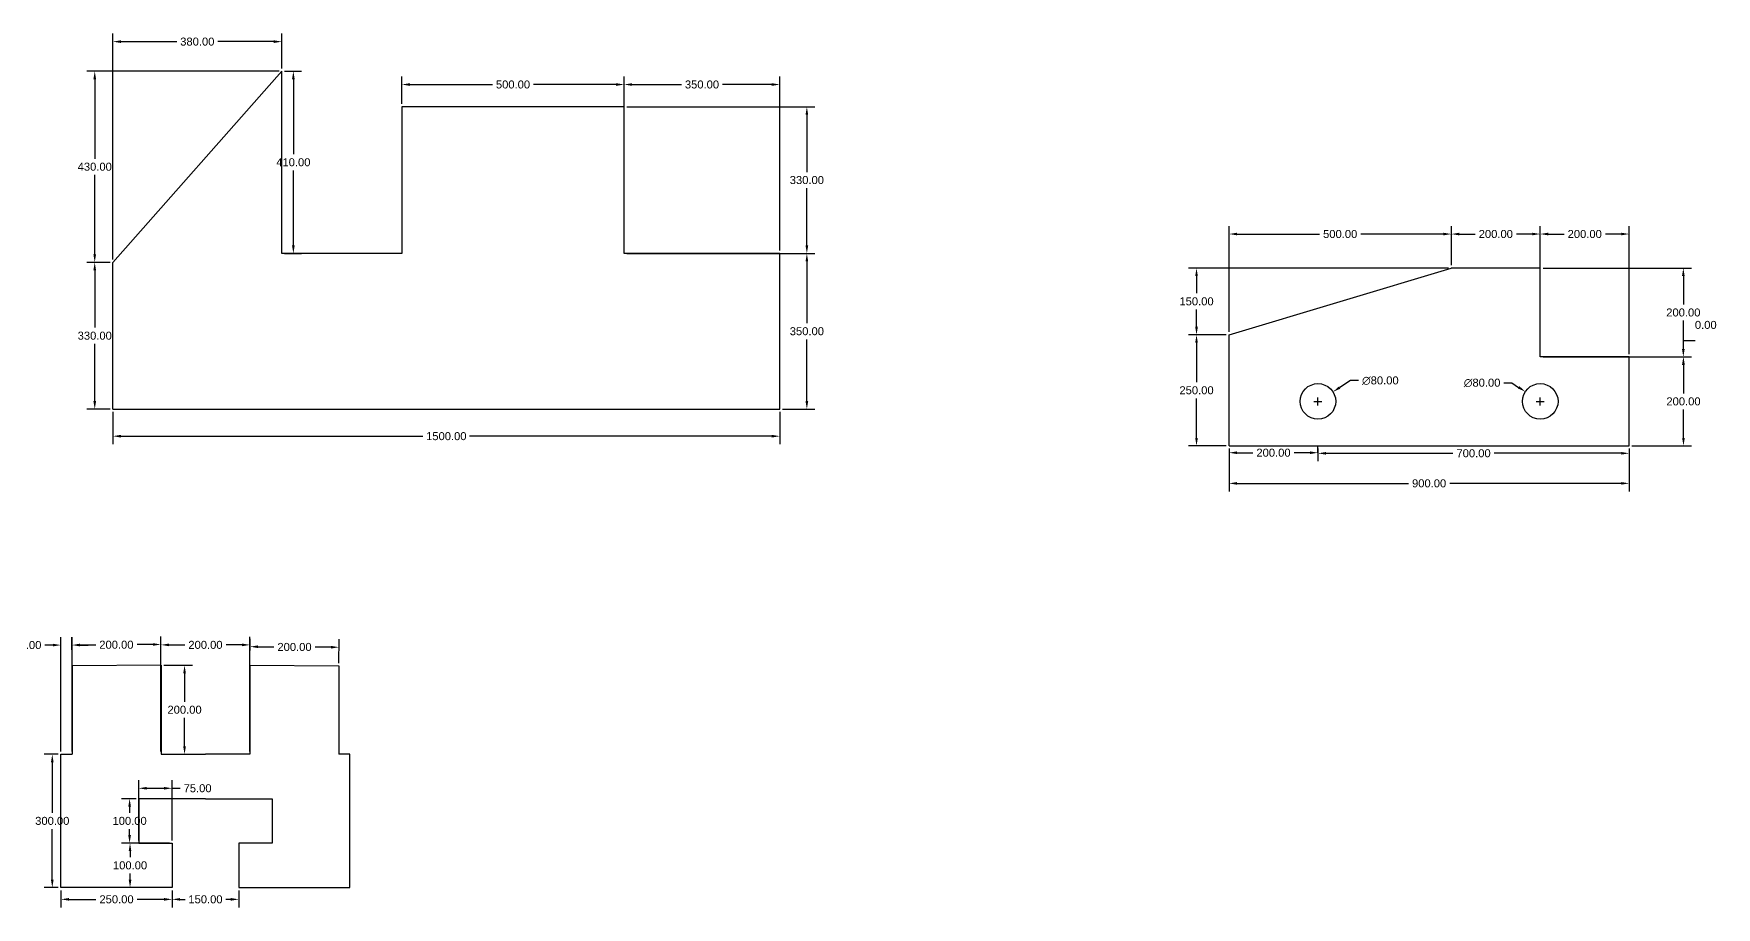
# Model space of a CAD drawing. Header units: millimetres. Extents: x -601 to 8793, y -3446 to 2415.
# Drawn here: x 4812 to 8596, y 450 to 2415 of the extents above; entities that cross this region are included whole.
import ezdxf

# ---------------------------------------------------------------- set-up
doc = ezdxf.new("R2010")
doc.units = ezdxf.units.MM
doc.styles.get("Standard").update_dxf_attribs({"font": 'arial.ttf'})
doc.dimstyles.get("Standard").update_dxf_attribs({"dimscale": 100, "dimtxt": 0.18, "dimasz": 0.18, "dimexe": 0.18, "dimexo": 0.0625, "dimgap": 0.09, "dimtad": 0, "dimtih": 1, "dimtoh": 1, "dimzin": 0, "dimdsep": 46, "dimtxsty": 'Standard', "dimcen": 0.09, "dimadec": 0, "dimazin": 0, "dimtfac": 1, "dimtofl": 0, "dimtmove": 0, "dimatfit": 3, "dimfxl": 1, "dimtolj": 1, "dimtzin": 0, "dimarcsym": 0})

# ---------------------------------------------------------------- blocks, each defined once
blk = doc.blocks.new('*D11')
at = {"color": 0, "lineweight": -2, "transparency": 16777216}
for p, q in [((7500.4, 1481.5), (7500.4, 1454.3)), ((7700.4, 1481.5), (7700.4, 1454.3)), ((7518.4, 1472.3), (7553.9, 1472.3)), ((7682.4, 1472.3), (7646.8, 1472.3))]:
    blk.add_line(p, q, dxfattribs=at)
at = {"color": 0, "transparency": 16777216}
for points in [[(7518.4, 1475.3), (7518.4, 1469.3), (7500.4, 1472.3)], [(7682.4, 1475.3), (7682.4, 1469.3), (7700.4, 1472.3)]]:
    blk.add_solid(points, dxfattribs=at)
at = {"layer": 'Defpoints', "color": 0, "transparency": 16777216}
for p in [(7500.4, 1487.7), (7700.4, 1487.7), (7700.4, 1472.3)]:
    blk.add_point(p, dxfattribs=at)
at = {"color": 0, "transparency": 16777216, "insert": (7600.4, 1472.3), "char_height": 18, "attachment_point": 5}
blk.add_mtext('\\A1;200.00', dxfattribs=at)
blk = doc.blocks.new('*D12')
at = {"color": 0, "lineweight": -2, "transparency": 16777216}
for p, q in [((7700.4, 1466.1), (7700.4, 1453)), ((7718.4, 1471), (8004.1, 1471)), ((8382.4, 1471), (8096.6, 1471)), ((8400.4, 1466.1), (8400.4, 1453))]:
    blk.add_line(p, q, dxfattribs=at)
at = {"color": 0, "transparency": 16777216}
for points in [[(7718.4, 1474), (7718.4, 1468), (7700.4, 1471)], [(8382.4, 1474), (8382.4, 1468), (8400.4, 1471)]]:
    blk.add_solid(points, dxfattribs=at)
at = {"layer": 'Defpoints', "color": 0, "transparency": 16777216}
for p in [(7700.4, 1472.3), (8400.4, 1472.3), (8400.4, 1471)]:
    blk.add_point(p, dxfattribs=at)
at = {"color": 0, "transparency": 16777216, "insert": (8050.4, 1471), "char_height": 18, "attachment_point": 5}
blk.add_mtext('\\A1;700.00', dxfattribs=at)
blk = doc.blocks.new('*D13')
at = {"color": 0, "lineweight": -2, "transparency": 16777216}
for p, q in [((8406.6, 1687.7), (8540.5, 1687.7)), ((8522.5, 1669.7), (8522.5, 1605.9)), ((8522.5, 1505.7), (8522.5, 1569.6)), ((8406.6, 1487.7), (8540.5, 1487.7))]:
    blk.add_line(p, q, dxfattribs=at)
at = {"color": 0, "transparency": 16777216}
for points in [[(8519.5, 1669.7), (8525.5, 1669.7), (8522.5, 1687.7)], [(8519.5, 1505.7), (8525.5, 1505.7), (8522.5, 1487.7)]]:
    blk.add_solid(points, dxfattribs=at)
at = {"layer": 'Defpoints', "color": 0, "transparency": 16777216}
for p in [(8400.4, 1687.7), (8400.4, 1487.7), (8522.5, 1487.7)]:
    blk.add_point(p, dxfattribs=at)
at = {"color": 0, "transparency": 16777216, "insert": (8522.5, 1587.7), "char_height": 18, "attachment_point": 5}
blk.add_mtext('\\A1;200.00', dxfattribs=at)
blk = doc.blocks.new('*D14')
at = {"color": 0, "lineweight": -2, "transparency": 16777216}
for p, q in [((8000.4, 1894), (8000.4, 1982.2)), ((8200.4, 1894), (8200.4, 1982.2)), ((8018.4, 1964.2), (8053.9, 1964.2)), ((8182.4, 1964.2), (8146.8, 1964.2))]:
    blk.add_line(p, q, dxfattribs=at)
at = {"color": 0, "transparency": 16777216}
for points in [[(8018.4, 1967.2), (8018.4, 1961.2), (8000.4, 1964.2)], [(8182.4, 1967.2), (8182.4, 1961.2), (8200.4, 1964.2)]]:
    blk.add_solid(points, dxfattribs=at)
at = {"layer": 'Defpoints', "color": 0, "transparency": 16777216}
for p in [(8000.4, 1964.2), (8000.4, 1887.7), (8200.4, 1887.7)]:
    blk.add_point(p, dxfattribs=at)
at = {"color": 0, "transparency": 16777216, "insert": (8100.4, 1964.2), "char_height": 18, "attachment_point": 5}
blk.add_mtext('\\A1;200.00', dxfattribs=at)
blk = doc.blocks.new('*D15')
at = {"color": 0, "lineweight": -2, "transparency": 16777216}
for p, q in [((7500.4, 1744), (7500.4, 1982.2)), ((8000.4, 1894), (8000.4, 1982.2)), ((7518.4, 1964.2), (7704, 1964.2)), ((7982.4, 1964.2), (7796.7, 1964.2))]:
    blk.add_line(p, q, dxfattribs=at)
at = {"color": 0, "transparency": 16777216}
for points in [[(7518.4, 1967.2), (7518.4, 1961.2), (7500.4, 1964.2)], [(7982.4, 1967.2), (7982.4, 1961.2), (8000.4, 1964.2)]]:
    blk.add_solid(points, dxfattribs=at)
at = {"layer": 'Defpoints', "color": 0, "transparency": 16777216}
for p in [(8000.4, 1964.2), (8000.4, 1887.7), (7500.4, 1737.7)]:
    blk.add_point(p, dxfattribs=at)
at = {"color": 0, "transparency": 16777216, "insert": (7750.4, 1964.2), "char_height": 18, "attachment_point": 5}
blk.add_mtext('\\A1;500.00', dxfattribs=at)
blk = doc.blocks.new('*D16')
at = {"color": 0, "lineweight": -2, "transparency": 16777216}
for p, q in [((7494.1, 1737.7), (7409.3, 1737.7)), ((7427.3, 1719.7), (7427.3, 1630.9)), ((7427.3, 1505.7), (7427.3, 1594.6)), ((7494.1, 1487.7), (7409.3, 1487.7))]:
    blk.add_line(p, q, dxfattribs=at)
at = {"color": 0, "transparency": 16777216}
for points in [[(7424.3, 1719.7), (7430.3, 1719.7), (7427.3, 1737.7)], [(7424.3, 1505.7), (7430.3, 1505.7), (7427.3, 1487.7)]]:
    blk.add_solid(points, dxfattribs=at)
at = {"layer": 'Defpoints', "color": 0, "transparency": 16777216}
for p in [(7427.3, 1737.7), (7500.4, 1737.7), (7500.4, 1487.7)]:
    blk.add_point(p, dxfattribs=at)
at = {"color": 0, "transparency": 16777216, "insert": (7427.3, 1612.7), "char_height": 18, "attachment_point": 5}
blk.add_mtext('\\A1;250.00', dxfattribs=at)
blk = doc.blocks.new('*D17')
at = {"color": 0, "lineweight": -2, "transparency": 16777216}
for p, q in [((7994.1, 1887.7), (7409.3, 1887.7)), ((7427.3, 1869.7), (7427.3, 1830.9)), ((7427.3, 1755.7), (7427.3, 1794.6)), ((7494.1, 1737.7), (7409.3, 1737.7))]:
    blk.add_line(p, q, dxfattribs=at)
at = {"color": 0, "transparency": 16777216}
for points in [[(7424.3, 1869.7), (7430.3, 1869.7), (7427.3, 1887.7)], [(7424.3, 1755.7), (7430.3, 1755.7), (7427.3, 1737.7)]]:
    blk.add_solid(points, dxfattribs=at)
at = {"layer": 'Defpoints', "color": 0, "transparency": 16777216}
for p in [(7427.3, 1887.7), (8000.4, 1887.7), (7500.4, 1737.7)]:
    blk.add_point(p, dxfattribs=at)
at = {"color": 0, "transparency": 16777216, "insert": (7427.3, 1812.7), "char_height": 18, "attachment_point": 5}
blk.add_mtext('\\A1;150.00', dxfattribs=at)
blk = doc.blocks.new('*D18')
at = {"color": 0, "lineweight": -2, "transparency": 16777216}
for p, q in [((8206.6, 1887.7), (8540.2, 1887.7)), ((8522.2, 1869.7), (8522.2, 1805.9)), ((8522.2, 1705.7), (8522.2, 1769.6)), ((8206.6, 1687.7), (8540.2, 1687.7))]:
    blk.add_line(p, q, dxfattribs=at)
at = {"color": 0, "transparency": 16777216}
for points in [[(8519.2, 1869.7), (8525.2, 1869.7), (8522.2, 1887.7)], [(8519.2, 1705.7), (8525.2, 1705.7), (8522.2, 1687.7)]]:
    blk.add_solid(points, dxfattribs=at)
at = {"layer": 'Defpoints', "color": 0, "transparency": 16777216}
for p in [(8200.4, 1887.7), (8522.2, 1887.7), (8200.4, 1687.7)]:
    blk.add_point(p, dxfattribs=at)
at = {"color": 0, "transparency": 16777216, "insert": (8522.2, 1787.7), "char_height": 18, "attachment_point": 5}
blk.add_mtext('\\A1;200.00', dxfattribs=at)
blk = doc.blocks.new('*D19')
at = {"color": 0, "lineweight": -2, "transparency": 16777216}
for p, q in [((8522.2, 1705.7), (8522.2, 1723.7)), ((8549.1, 1723.7), (8522.2, 1723.7)), ((8206.6, 1687.7), (8540.2, 1687.7)), ((8406.6, 1687.7), (8540.2, 1687.7)), ((8522.2, 1669.7), (8522.2, 1651.7))]:
    blk.add_line(p, q, dxfattribs=at)
at = {"color": 0, "transparency": 16777216}
for points in [[(8519.2, 1705.7), (8525.2, 1705.7), (8522.2, 1687.7)], [(8519.2, 1669.7), (8525.2, 1669.7), (8522.2, 1687.7)]]:
    blk.add_solid(points, dxfattribs=at)
at = {"layer": 'Defpoints', "color": 0, "transparency": 16777216}
for p in [(8200.4, 1687.7), (8400.4, 1687.7), (8522.2, 1687.7)]:
    blk.add_point(p, dxfattribs=at)
at = {"color": 0, "transparency": 16777216, "insert": (8572.6, 1759.7), "char_height": 18, "attachment_point": 5}
blk.add_mtext('\\A1;0.00', dxfattribs=at)
blk = doc.blocks.new('*D20')
at = {"color": 0, "lineweight": -2, "transparency": 16777216}
for p, q in [((8200.4, 1694), (8200.4, 1982.2)), ((8400.4, 1694), (8400.4, 1982.2)), ((8218.4, 1964.2), (8253.9, 1964.2)), ((8382.4, 1964.2), (8346.8, 1964.2))]:
    blk.add_line(p, q, dxfattribs=at)
at = {"color": 0, "transparency": 16777216}
for points in [[(8218.4, 1967.2), (8218.4, 1961.2), (8200.4, 1964.2)], [(8382.4, 1967.2), (8382.4, 1961.2), (8400.4, 1964.2)]]:
    blk.add_solid(points, dxfattribs=at)
at = {"layer": 'Defpoints', "color": 0, "transparency": 16777216}
for p in [(8200.4, 1964.2), (8200.4, 1687.7), (8400.4, 1687.7)]:
    blk.add_point(p, dxfattribs=at)
at = {"color": 0, "transparency": 16777216, "insert": (8300.4, 1964.2), "char_height": 18, "attachment_point": 5}
blk.add_mtext('\\A1;200.00', dxfattribs=at)
blk = doc.blocks.new('*D21')
at = {"color": 0, "lineweight": -2, "transparency": 16777216}
for p, q in [((7500.4, 1481.5), (7500.4, 1385.4)), ((8400.4, 1481.5), (8400.4, 1385.4)), ((7518.4, 1403.4), (7904, 1403.4)), ((8382.4, 1403.4), (7996.7, 1403.4))]:
    blk.add_line(p, q, dxfattribs=at)
at = {"color": 0, "transparency": 16777216}
for points in [[(7518.4, 1406.4), (7518.4, 1400.4), (7500.4, 1403.4)], [(8382.4, 1406.4), (8382.4, 1400.4), (8400.4, 1403.4)]]:
    blk.add_solid(points, dxfattribs=at)
at = {"layer": 'Defpoints', "color": 0, "transparency": 16777216}
for p in [(7500.4, 1487.7), (8400.4, 1487.7), (8400.4, 1403.4)]:
    blk.add_point(p, dxfattribs=at)
at = {"color": 0, "transparency": 16777216, "insert": (7950.4, 1403.4), "char_height": 18, "attachment_point": 5}
blk.add_mtext('\\A1;900.00', dxfattribs=at)
blk = doc.blocks.new('*D22')
at = {"color": 0, "lineweight": -2, "transparency": 16777216}
for p, q in [((7773.6, 1634.4), (7749.3, 1618.9)), ((7791.6, 1634.4), (7773.6, 1634.4)), ((7700.4, 1578.7), (7700.4, 1596.7)), ((7691.4, 1587.7), (7709.4, 1587.7))]:
    blk.add_line(p, q, dxfattribs=at)
at = {"color": 0, "transparency": 16777216}
blk.add_solid([(7747.7, 1621.5), (7750.9, 1616.4), (7734.1, 1609.2)], dxfattribs=at)
at = {"layer": 'Defpoints', "color": 0, "transparency": 16777216}
for p in [(7734.1, 1609.2), (7666.6, 1566.2)]:
    blk.add_point(p, dxfattribs=at)
at = {"color": 0, "transparency": 16777216, "insert": (7840.7, 1634.4), "char_height": 18, "attachment_point": 5}
blk.add_mtext('\\A1;∅80.00', dxfattribs=at)
blk = doc.blocks.new('*D23')
at = {"color": 0, "lineweight": -2, "transparency": 16777216}
for p, q in [((8118.7, 1629.3), (8136.7, 1629.3)), ((8136.7, 1629.3), (8151.8, 1619.4)), ((8200.4, 1578.7), (8200.4, 1596.7)), ((8191.4, 1587.7), (8209.4, 1587.7))]:
    blk.add_line(p, q, dxfattribs=at)
at = {"color": 0, "transparency": 16777216}
blk.add_solid([(8153.4, 1622), (8150.1, 1616.9), (8166.9, 1609.6)], dxfattribs=at)
at = {"layer": 'Defpoints', "color": 0, "transparency": 16777216}
for p in [(8166.9, 1609.6), (8233.9, 1565.9)]:
    blk.add_point(p, dxfattribs=at)
at = {"color": 0, "transparency": 16777216, "insert": (8069.6, 1629.3), "char_height": 18, "attachment_point": 5}
blk.add_mtext('\\A1;∅80.00', dxfattribs=at)
blk = doc.blocks.new('*D34')
at = {"color": 0, "lineweight": -2, "transparency": 16777216}
for p, q in [((4983.8, 1900.5), (4931.3, 1900.5)), ((4949.3, 1882.5), (4949.3, 1753.7)), ((4949.3, 1588.5), (4949.3, 1717.3)), ((4983.8, 1570.5), (4931.3, 1570.5))]:
    blk.add_line(p, q, dxfattribs=at)
at = {"color": 0, "transparency": 16777216}
for points in [[(4946.3, 1882.5), (4952.3, 1882.5), (4949.3, 1900.5)], [(4946.3, 1588.5), (4952.3, 1588.5), (4949.3, 1570.5)]]:
    blk.add_solid(points, dxfattribs=at)
at = {"layer": 'Defpoints', "color": 0, "transparency": 16777216}
for p in [(4949.3, 1900.5), (4990, 1900.5), (4990, 1570.5)]:
    blk.add_point(p, dxfattribs=at)
at = {"color": 0, "transparency": 16777216, "insert": (4949.3, 1735.5), "char_height": 18, "attachment_point": 5}
blk.add_mtext('\\A1;330.00', dxfattribs=at)
blk = doc.blocks.new('*D35')
at = {"color": 0, "lineweight": -2, "transparency": 16777216}
for p, q in [((5363.8, 2330.5), (4931.3, 2330.5)), ((4949.3, 2312.5), (4949.3, 2133.7)), ((4949.3, 1918.5), (4949.3, 2097.3)), ((4983.8, 1900.5), (4931.3, 1900.5))]:
    blk.add_line(p, q, dxfattribs=at)
at = {"color": 0, "transparency": 16777216}
for points in [[(4946.3, 2312.5), (4952.3, 2312.5), (4949.3, 2330.5)], [(4946.3, 1918.5), (4952.3, 1918.5), (4949.3, 1900.5)]]:
    blk.add_solid(points, dxfattribs=at)
at = {"layer": 'Defpoints', "color": 0, "transparency": 16777216}
for p in [(4949.3, 2330.5), (5370, 2330.5), (4990, 1900.5)]:
    blk.add_point(p, dxfattribs=at)
at = {"color": 0, "transparency": 16777216, "insert": (4949.3, 2115.5), "char_height": 18, "attachment_point": 5}
blk.add_mtext('\\A1;430.00', dxfattribs=at)
blk = doc.blocks.new('*D36')
at = {"color": 0, "lineweight": -2, "transparency": 16777216}
for p, q in [((5376.3, 2330.5), (5414, 2330.5)), ((5396, 2312.5), (5396, 2143.7)), ((5396, 1938.5), (5396, 2107.3)), ((5376.3, 1920.5), (5414, 1920.5))]:
    blk.add_line(p, q, dxfattribs=at)
at = {"color": 0, "transparency": 16777216}
for points in [[(5393, 2312.5), (5399, 2312.5), (5396, 2330.5)], [(5393, 1938.5), (5399, 1938.5), (5396, 1920.5)]]:
    blk.add_solid(points, dxfattribs=at)
at = {"layer": 'Defpoints', "color": 0, "transparency": 16777216}
for p in [(5370, 2330.5), (5396, 2330.5), (5370, 1920.5)]:
    blk.add_point(p, dxfattribs=at)
at = {"color": 0, "transparency": 16777216, "insert": (5396, 2125.5), "char_height": 18, "attachment_point": 5}
blk.add_mtext('\\A1;410.00', dxfattribs=at)
blk = doc.blocks.new('*D37')
at = {"color": 0, "lineweight": -2, "transparency": 16777216}
for p, q in [((5640, 2256.8), (5640, 2318.5)), ((6140, 2256.8), (6140, 2318.5)), ((5658, 2300.5), (5843.7, 2300.5)), ((6122, 2300.5), (5936.3, 2300.5))]:
    blk.add_line(p, q, dxfattribs=at)
at = {"color": 0, "transparency": 16777216}
for points in [[(5658, 2303.5), (5658, 2297.5), (5640, 2300.5)], [(6122, 2303.5), (6122, 2297.5), (6140, 2300.5)]]:
    blk.add_solid(points, dxfattribs=at)
at = {"layer": 'Defpoints', "color": 0, "transparency": 16777216}
for p in [(5640, 2300.5), (5640, 2250.5), (6140, 2250.5)]:
    blk.add_point(p, dxfattribs=at)
at = {"color": 0, "transparency": 16777216, "insert": (5890, 2300.5), "char_height": 18, "attachment_point": 5}
blk.add_mtext('\\A1;500.00', dxfattribs=at)
blk = doc.blocks.new('*D38')
at = {"color": 0, "lineweight": -2, "transparency": 16777216}
for p, q in [((6140, 1926.8), (6140, 2318.5)), ((6490, 1926.8), (6490, 2318.5)), ((6158, 2300.5), (6268.7, 2300.5)), ((6472, 2300.5), (6361.3, 2300.5))]:
    blk.add_line(p, q, dxfattribs=at)
at = {"color": 0, "transparency": 16777216}
for points in [[(6158, 2303.5), (6158, 2297.5), (6140, 2300.5)], [(6472, 2303.5), (6472, 2297.5), (6490, 2300.5)]]:
    blk.add_solid(points, dxfattribs=at)
at = {"layer": 'Defpoints', "color": 0, "transparency": 16777216}
for p in [(6140, 2300.5), (6140, 1920.5), (6490, 1920.5)]:
    blk.add_point(p, dxfattribs=at)
at = {"color": 0, "transparency": 16777216, "insert": (6315, 2300.5), "char_height": 18, "attachment_point": 5}
blk.add_mtext('\\A1;350.00', dxfattribs=at)
blk = doc.blocks.new('*D39')
at = {"color": 0, "lineweight": -2, "transparency": 16777216}
for p, q in [((4990, 1906.8), (4990, 2414.9)), ((5008, 2396.9), (5133.7, 2396.9)), ((5352, 2396.9), (5226.3, 2396.9)), ((5370, 2336.8), (5370, 2414.9))]:
    blk.add_line(p, q, dxfattribs=at)
at = {"color": 0, "transparency": 16777216}
for points in [[(5008, 2399.9), (5008, 2393.9), (4990, 2396.9)], [(5352, 2399.9), (5352, 2393.9), (5370, 2396.9)]]:
    blk.add_solid(points, dxfattribs=at)
at = {"layer": 'Defpoints', "color": 0, "transparency": 16777216}
for p in [(5370, 2396.9), (5370, 2330.5), (4990, 1900.5)]:
    blk.add_point(p, dxfattribs=at)
at = {"color": 0, "transparency": 16777216, "insert": (5180, 2396.9), "char_height": 18, "attachment_point": 5}
blk.add_mtext('\\A1;380.00', dxfattribs=at)
blk = doc.blocks.new('*D40')
at = {"color": 0, "lineweight": -2, "transparency": 16777216}
for p, q in [((4990, 1564.3), (4990, 1491.5)), ((6490, 1564.3), (6490, 1491.5)), ((5008, 1509.5), (5687.5, 1509.5)), ((6472, 1509.5), (5792.5, 1509.5))]:
    blk.add_line(p, q, dxfattribs=at)
at = {"color": 0, "transparency": 16777216}
for points in [[(5008, 1512.5), (5008, 1506.5), (4990, 1509.5)], [(6472, 1512.5), (6472, 1506.5), (6490, 1509.5)]]:
    blk.add_solid(points, dxfattribs=at)
at = {"layer": 'Defpoints', "color": 0, "transparency": 16777216}
for p in [(4990, 1570.5), (6490, 1570.5), (6490, 1509.5)]:
    blk.add_point(p, dxfattribs=at)
at = {"color": 0, "transparency": 16777216, "insert": (5740, 1509.5), "char_height": 18, "attachment_point": 5}
blk.add_mtext('\\A1;1500.00', dxfattribs=at)
blk = doc.blocks.new('*D41')
at = {"color": 0, "lineweight": -2, "transparency": 16777216}
for p, q in [((6496.3, 1920.5), (6568.9, 1920.5)), ((6550.9, 1902.5), (6550.9, 1763.7)), ((6550.9, 1588.5), (6550.9, 1727.3)), ((6496.3, 1570.5), (6568.9, 1570.5))]:
    blk.add_line(p, q, dxfattribs=at)
at = {"color": 0, "transparency": 16777216}
for points in [[(6547.9, 1902.5), (6553.9, 1902.5), (6550.9, 1920.5)], [(6547.9, 1588.5), (6553.9, 1588.5), (6550.9, 1570.5)]]:
    blk.add_solid(points, dxfattribs=at)
at = {"layer": 'Defpoints', "color": 0, "transparency": 16777216}
for p in [(6490, 1920.5), (6550.9, 1920.5), (6490, 1570.5)]:
    blk.add_point(p, dxfattribs=at)
at = {"color": 0, "transparency": 16777216, "insert": (6550.9, 1745.5), "char_height": 18, "attachment_point": 5}
blk.add_mtext('\\A1;350.00', dxfattribs=at)
blk = doc.blocks.new('*D42')
at = {"color": 0, "lineweight": -2, "transparency": 16777216}
for p, q in [((6146.3, 2250.5), (6568.9, 2250.5)), ((6550.9, 2232.5), (6550.9, 2103.7)), ((6550.9, 1938.5), (6550.9, 2067.3)), ((6146.3, 1920.5), (6568.9, 1920.5))]:
    blk.add_line(p, q, dxfattribs=at)
at = {"color": 0, "transparency": 16777216}
for points in [[(6547.9, 2232.5), (6553.9, 2232.5), (6550.9, 2250.5)], [(6547.9, 1938.5), (6553.9, 1938.5), (6550.9, 1920.5)]]:
    blk.add_solid(points, dxfattribs=at)
at = {"layer": 'Defpoints', "color": 0, "transparency": 16777216}
for p in [(6140, 2250.5), (6140, 1920.5), (6550.9, 1920.5)]:
    blk.add_point(p, dxfattribs=at)
at = {"color": 0, "transparency": 16777216, "insert": (6550.9, 2085.5), "char_height": 18, "attachment_point": 5}
blk.add_mtext('\\A1;330.00', dxfattribs=at)
blk = doc.blocks.new('*D64')
at = {"color": 0, "lineweight": -2, "transparency": 16777216}
for p, q in [((4898.3, 999.1), (4897.9, 1057.7)), ((4916, 1039.9), (4951.5, 1040.1)), ((5080, 1041), (5044.5, 1040.7)), ((5098.3, 1000.5), (5097.9, 1059.1))]:
    blk.add_line(p, q, dxfattribs=at)
at = {"color": 0, "transparency": 16777216}
for points in [[(4916, 1042.9), (4916, 1036.9), (4898, 1039.7)], [(5080, 1044), (5080, 1038), (5098, 1041.1)]]:
    blk.add_solid(points, dxfattribs=at)
at = {"layer": 'Defpoints', "color": 0, "transparency": 16777216}
for p in [(4898, 1039.7), (4898.3, 992.9), (5098.3, 994.2)]:
    blk.add_point(p, dxfattribs=at)
at = {"color": 0, "transparency": 16777216, "insert": (4998, 1040.4), "char_height": 18, "attachment_point": 5}
blk.add_mtext('\\A1;200.00', dxfattribs=at)
blk = doc.blocks.new('*D65')
at = {"color": 0, "lineweight": -2, "transparency": 16777216}
for p, q in [((4855.3, 1039.7), (4837.3, 1039.7)), ((4873.3, 800.5), (4873.3, 1057.7)), ((4898.3, 800.5), (4898.3, 1057.7)), ((4916.3, 1039.7), (4934.3, 1039.7))]:
    blk.add_line(p, q, dxfattribs=at)
at = {"color": 0, "transparency": 16777216}
for points in [[(4855.3, 1042.7), (4855.3, 1036.7), (4873.3, 1039.7)], [(4916.3, 1042.7), (4916.3, 1036.7), (4898.3, 1039.7)]]:
    blk.add_solid(points, dxfattribs=at)
at = {"layer": 'Defpoints', "color": 0, "transparency": 16777216}
for p in [(4873.3, 1039.7), (4873.3, 794.2), (4898.3, 794.2)]:
    blk.add_point(p, dxfattribs=at)
at = {"color": 0, "transparency": 16777216, "insert": (4797.8, 1039.7), "char_height": 18, "attachment_point": 5}
blk.add_mtext('\\A1;25.00', dxfattribs=at)
blk = doc.blocks.new('*D66')
at = {"color": 0, "lineweight": -2, "transparency": 16777216}
for p, q in [((4867.1, 794.2), (4835.8, 794.2)), ((4853.8, 776.2), (4853.8, 662.4)), ((4853.8, 512.2), (4853.8, 626)), ((4867.1, 494.2), (4835.8, 494.2))]:
    blk.add_line(p, q, dxfattribs=at)
at = {"color": 0, "transparency": 16777216}
for points in [[(4850.8, 776.2), (4856.8, 776.2), (4853.8, 794.2)], [(4850.8, 512.2), (4856.8, 512.2), (4853.8, 494.2)]]:
    blk.add_solid(points, dxfattribs=at)
at = {"layer": 'Defpoints', "color": 0, "transparency": 16777216}
for p in [(4853.8, 794.2), (4873.3, 794.2), (4873.3, 494.2)]:
    blk.add_point(p, dxfattribs=at)
at = {"color": 0, "transparency": 16777216, "insert": (4853.8, 644.2), "char_height": 18, "attachment_point": 5}
blk.add_mtext('\\A1;300.00', dxfattribs=at)
blk = doc.blocks.new('*D67')
at = {"color": 0, "lineweight": -2, "transparency": 16777216}
for p, q in [((4873.3, 488), (4873.3, 449.8)), ((4891.3, 467.8), (4951.8, 467.8)), ((5105.3, 467.8), (5044.8, 467.8)), ((5123.3, 488), (5123.3, 449.8))]:
    blk.add_line(p, q, dxfattribs=at)
at = {"color": 0, "transparency": 16777216}
for points in [[(4891.3, 470.8), (4891.3, 464.8), (4873.3, 467.8)], [(5105.3, 470.8), (5105.3, 464.8), (5123.3, 467.8)]]:
    blk.add_solid(points, dxfattribs=at)
at = {"layer": 'Defpoints', "color": 0, "transparency": 16777216}
for p in [(4873.3, 494.2), (5123.3, 494.2), (4873.3, 467.8)]:
    blk.add_point(p, dxfattribs=at)
at = {"color": 0, "transparency": 16777216, "insert": (4998.3, 467.8), "char_height": 18, "attachment_point": 5}
blk.add_mtext('\\A1;250.00', dxfattribs=at)
blk = doc.blocks.new('*D68')
at = {"color": 0, "lineweight": -2, "transparency": 16777216}
for p, q in [((5117.1, 594.2), (5010.7, 594.2)), ((5028.7, 576.2), (5028.7, 562.4)), ((5117.1, 494.2), (5010.7, 494.2)), ((5028.7, 512.2), (5028.7, 526))]:
    blk.add_line(p, q, dxfattribs=at)
at = {"color": 0, "transparency": 16777216}
for points in [[(5025.7, 576.2), (5031.7, 576.2), (5028.7, 594.2)], [(5025.7, 512.2), (5031.7, 512.2), (5028.7, 494.2)]]:
    blk.add_solid(points, dxfattribs=at)
at = {"layer": 'Defpoints', "color": 0, "transparency": 16777216}
for p in [(5123.3, 594.2), (5028.7, 494.2), (5123.3, 494.2)]:
    blk.add_point(p, dxfattribs=at)
at = {"color": 0, "transparency": 16777216, "insert": (5028.7, 544.2), "char_height": 18, "attachment_point": 5}
blk.add_mtext('\\A1;100.00', dxfattribs=at)
blk = doc.blocks.new('*D69')
at = {"color": 0, "lineweight": -2, "transparency": 16777216}
for p, q in [((5042.1, 694.2), (5009.7, 694.2)), ((5027.7, 676.2), (5027.7, 662.4)), ((5027.7, 612.2), (5027.7, 626)), ((5042.1, 594.2), (5009.7, 594.2))]:
    blk.add_line(p, q, dxfattribs=at)
at = {"color": 0, "transparency": 16777216}
for points in [[(5024.7, 676.2), (5030.7, 676.2), (5027.7, 694.2)], [(5024.7, 612.2), (5030.7, 612.2), (5027.7, 594.2)]]:
    blk.add_solid(points, dxfattribs=at)
at = {"layer": 'Defpoints', "color": 0, "transparency": 16777216}
for p in [(5048.3, 694.2), (5027.7, 594.2), (5048.3, 594.2)]:
    blk.add_point(p, dxfattribs=at)
at = {"color": 0, "transparency": 16777216, "insert": (5027.7, 644.2), "char_height": 18, "attachment_point": 5}
blk.add_mtext('\\A1;100.00', dxfattribs=at)
blk = doc.blocks.new('*D70')
at = {"color": 0, "lineweight": -2, "transparency": 16777216}
for p, q in [((5048.3, 600.5), (5048.3, 735.6)), ((5123.3, 600.5), (5123.3, 735.6)), ((5066.3, 717.6), (5105.3, 717.6)), ((5123.3, 717.6), (5141.3, 717.6))]:
    blk.add_line(p, q, dxfattribs=at)
at = {"color": 0, "transparency": 16777216}
for points in [[(5066.3, 720.6), (5066.3, 714.6), (5048.3, 717.6)], [(5105.3, 720.6), (5105.3, 714.6), (5123.3, 717.6)]]:
    blk.add_solid(points, dxfattribs=at)
at = {"layer": 'Defpoints', "color": 0, "transparency": 16777216}
for p in [(5123.3, 717.6), (5048.3, 594.2), (5123.3, 594.2)]:
    blk.add_point(p, dxfattribs=at)
at = {"color": 0, "transparency": 16777216, "insert": (5180.6, 717.6), "char_height": 18, "attachment_point": 5}
blk.add_mtext('\\A1;75.00', dxfattribs=at)
blk = doc.blocks.new('*D71')
at = {"color": 0, "lineweight": -2, "transparency": 16777216}
for p, q in [((5123.3, 488), (5123.3, 449.8)), ((5141.3, 467.8), (5152.8, 467.8)), ((5255.3, 467.8), (5243.8, 467.8)), ((5273.3, 488), (5273.3, 449.8))]:
    blk.add_line(p, q, dxfattribs=at)
at = {"color": 0, "transparency": 16777216}
for points in [[(5141.3, 470.8), (5141.3, 464.8), (5123.3, 467.8)], [(5255.3, 470.8), (5255.3, 464.8), (5273.3, 467.8)]]:
    blk.add_solid(points, dxfattribs=at)
at = {"layer": 'Defpoints', "color": 0, "transparency": 16777216}
for p in [(5123.3, 494.2), (5273.3, 494.2), (5273.3, 467.8)]:
    blk.add_point(p, dxfattribs=at)
at = {"color": 0, "transparency": 16777216, "insert": (5198.3, 467.8), "char_height": 18, "attachment_point": 5}
blk.add_mtext('\\A1;150.00', dxfattribs=at)
blk = doc.blocks.new('*D72')
at = {"color": 0, "lineweight": -2, "transparency": 16777216}
for p, q in [((5098.3, 800.5), (5098.3, 1058.1)), ((5116.3, 1040.1), (5151.8, 1040.1)), ((5280.3, 1040.1), (5244.8, 1040.1)), ((5298.3, 800.5), (5298.3, 1058.1))]:
    blk.add_line(p, q, dxfattribs=at)
at = {"color": 0, "transparency": 16777216}
for points in [[(5116.3, 1043.1), (5116.3, 1037.1), (5098.3, 1040.1)], [(5280.3, 1043.1), (5280.3, 1037.1), (5298.3, 1040.1)]]:
    blk.add_solid(points, dxfattribs=at)
at = {"layer": 'Defpoints', "color": 0, "transparency": 16777216}
for p in [(5298.3, 1040.1), (5098.3, 794.2), (5298.3, 794.2)]:
    blk.add_point(p, dxfattribs=at)
at = {"color": 0, "transparency": 16777216, "insert": (5198.3, 1040.1), "char_height": 18, "attachment_point": 5}
blk.add_mtext('\\A1;200.00', dxfattribs=at)
blk = doc.blocks.new('*D73')
at = {"color": 0, "lineweight": -2, "transparency": 16777216}
for p, q in [((5298.4, 1000.5), (5298.7, 1054.1)), ((5316.6, 1036), (5352.1, 1035.7)), ((5480.6, 1034.9), (5445.1, 1035.1)), ((5498.4, 999.1), (5498.7, 1052.8))]:
    blk.add_line(p, q, dxfattribs=at)
at = {"color": 0, "transparency": 16777216}
for points in [[(5316.6, 1039), (5316.6, 1033), (5298.6, 1036.1)], [(5480.6, 1037.9), (5480.6, 1031.9), (5498.6, 1034.8)]]:
    blk.add_solid(points, dxfattribs=at)
at = {"layer": 'Defpoints', "color": 0, "transparency": 16777216}
for p in [(5498.6, 1034.8), (5298.3, 994.2), (5498.3, 992.9)]:
    blk.add_point(p, dxfattribs=at)
at = {"color": 0, "transparency": 16777216, "insert": (5398.6, 1035.4), "char_height": 18, "attachment_point": 5}
blk.add_mtext('\\A1;200.00', dxfattribs=at)
blk = doc.blocks.new('*D74')
at = {"color": 0, "lineweight": -2, "transparency": 16777216}
for p, q in [((5104.6, 994.2), (5169.3, 994.2)), ((5151.3, 976.2), (5151.3, 912.4)), ((5151.3, 812.2), (5151.3, 876)), ((5104.6, 794.2), (5169.3, 794.2))]:
    blk.add_line(p, q, dxfattribs=at)
at = {"color": 0, "transparency": 16777216}
for points in [[(5148.3, 976.2), (5154.3, 976.2), (5151.3, 994.2)], [(5148.3, 812.2), (5154.3, 812.2), (5151.3, 794.2)]]:
    blk.add_solid(points, dxfattribs=at)
at = {"layer": 'Defpoints', "color": 0, "transparency": 16777216}
for p in [(5098.3, 994.2), (5098.3, 794.2), (5151.3, 794.2)]:
    blk.add_point(p, dxfattribs=at)
at = {"color": 0, "transparency": 16777216, "insert": (5151.3, 894.2), "char_height": 18, "attachment_point": 5}
blk.add_mtext('\\A1;200.00', dxfattribs=at)

msp = doc.modelspace()

# ---------------------------------------------------------------- linework, layer by layer
for p, q in [((4990.005, 1900.503), (5370.005, 2330.503)), ((5370.005, 1920.503), (5370.005, 2330.503)), ((6140.005, 2250.503), (5640.005, 2250.503)), ((5640.005, 2250.503), (5640.005, 1920.503)), ((6140.005, 1920.503), (6140.005, 2250.503)), ((4990.005, 1570.503), (4990.005, 1900.503)), ((5640.005, 1920.503), (5370.005, 1920.503)), ((6490.005, 1920.503), (6140.005, 1920.503)), ((6490.005, 1570.503), (6490.005, 1920.503)), ((7500.357, 1737.742), (8000.357, 1887.742)), ((8200.357, 1887.742), (8000.357, 1887.742)), ((8200.357, 1687.742), (8200.357, 1887.742)), ((7500.357, 1487.742), (7500.357, 1737.742)), ((8400.357, 1687.742), (8200.357, 1687.742)), ((8400.357, 1487.742), (8400.357, 1687.742)), ((4990.005, 1570.503), (6490.005, 1570.503)), ((7500.357, 1487.742), (8400.357, 1487.742)), ((7700.357, 1472.307), (7700.357, 1487.742)), ((5098.324, 994.226), (4898.328, 992.895)), ((4898.328, 992.895), (4898.328, 794.226)), ((5098.324, 994.226), (5098.324, 794.226)), ((5298.324, 994.226), (5298.324, 794.226)), ((5298.324, 994.226), (5498.319, 992.895)), ((5498.319, 992.895), (5498.319, 794.226)), ((4873.324, 494.226), (4873.324, 794.226)), ((4873.324, 794.226), (4898.328, 794.226)), ((5098.324, 794.226), (5198.324, 794.226)), ((5298.324, 794.226), (5198.324, 794.226)), ((5523.324, 794.226), (5498.319, 794.226)), ((5523.324, 494.226), (5523.324, 794.226)), ((5198.324, 694.226), (5048.324, 694.226)), ((5048.324, 694.226), (5048.324, 594.226)), ((5198.324, 694.226), (5348.324, 694.226)), ((5348.324, 694.226), (5348.324, 594.226)), ((5048.324, 594.226), (5123.324, 594.226)), ((5123.324, 594.226), (5123.324, 494.226)), ((5348.324, 594.226), (5273.324, 594.226)), ((5273.324, 594.226), (5273.324, 494.226)), ((5123.324, 494.226), (4873.324, 494.226)), ((5273.324, 494.226), (5523.324, 494.226))]:
    msp.add_line(p, q)
for centre in [(7700.357, 1587.742), (8200.357, 1587.742)]:
    msp.add_circle(centre, 40)

# ---------------------------------------------------------------- dimensions: what is measured, and where the dimension line sits
for base, p1, p2, picture, middle in [((5370.005, 2396.883), (4990.005, 1900.503), (5370.005, 2330.503), '*D39', (5180.005, 2396.883)), ((5640.005, 2300.495), (6140.005, 2250.503), (5640.005, 2250.503), '*D37', (5890.005, 2300.495)), ((6140.005, 2300.495), (6490.005, 1920.503), (6140.005, 1920.503), '*D38', (6315.005, 2300.495)), ((8000.357, 1964.181), (7500.357, 1737.742), (8000.357, 1887.742), '*D15', (7750.357, 1964.181)), ((8000.357, 1964.181), (8200.357, 1887.742), (8000.357, 1887.742), '*D14', (8100.357, 1964.181)), ((8200.357, 1964.181), (8400.357, 1687.742), (8200.357, 1687.742), '*D20', (8300.357, 1964.181)), ((6490.005, 1509.469), (4990.005, 1570.503), (6490.005, 1570.503), '*D40', (5740.005, 1509.469)), ((7700.357, 1472.307), (7500.357, 1487.742), (7700.357, 1487.742), '*D11', (7600.357, 1472.307)), ((8400.357, 1403.404), (7500.357, 1487.742), (8400.357, 1487.742), '*D21', (7950.357, 1403.404)), ((8400.357, 1470.996), (7700.357, 1472.307), (8400.357, 1472.307), '*D12', (8050.357, 1470.996)), ((4873.324, 1039.749), (4898.328, 794.226), (4873.324, 794.226), '*D65', (4797.83, 1039.749)), ((5298.324, 1040.136), (5098.324, 794.226), (5298.324, 794.226), '*D72', (5198.324, 1040.136)), ((5123.324, 717.631), (5048.324, 594.226), (5123.324, 594.226), '*D70', (5180.59, 717.631)), ((4873.324, 467.816), (5123.324, 494.226), (4873.324, 494.226), '*D67', (4998.324, 467.816)), ((5273.324, 467.816), (5123.324, 494.226), (5273.324, 494.226), '*D71', (5198.324, 467.816))]:
    dim = msp.add_linear_dim(base=base, p1=p1, p2=p2, dimstyle='Standard')
    dim.commit()
    dim.dimension.update_dxf_attribs({"geometry": picture, "text_midpoint": middle})
for base, p1, p2, picture, middle in [((4949.302, 2330.503), (4990.005, 1900.503), (5370.005, 2330.503), '*D35', (4949.302, 2115.503)), ((5395.983, 2330.503), (5370.005, 1920.503), (5370.005, 2330.503), '*D36', (5395.983, 2125.503)), ((6550.894, 1920.503), (6140.005, 2250.503), (6140.005, 1920.503), '*D42', (6550.894, 2085.503)), ((4949.302, 1900.503), (4990.005, 1570.503), (4990.005, 1900.503), '*D34', (4949.302, 1735.503)), ((6550.894, 1920.503), (6490.005, 1570.503), (6490.005, 1920.503), '*D41', (6550.894, 1745.503)), ((7427.311, 1887.742), (7500.357, 1737.742), (8000.357, 1887.742), '*D17', (7427.311, 1812.742)), ((8522.204, 1887.742), (8200.357, 1687.742), (8200.357, 1887.742), '*D18', (8522.204, 1787.742)), ((7427.311, 1737.742), (7500.357, 1487.742), (7500.357, 1737.742), '*D16', (7427.311, 1612.742)), ((8522.491, 1487.742), (8400.357, 1687.742), (8400.357, 1487.742), '*D13', (8522.491, 1587.742)), ((5151.292, 794.226), (5098.324, 994.226), (5098.324, 794.226), '*D74', (5151.292, 894.226)), ((4853.824, 794.226), (4873.324, 494.226), (4873.324, 794.226), '*D66', (4853.824, 644.226)), ((5027.721, 594.226), (5048.324, 694.226), (5048.324, 594.226), '*D69', (5027.721, 644.226)), ((5028.708, 494.226), (5123.324, 594.226), (5123.324, 494.226), '*D68', (5028.708, 544.226))]:
    dim = msp.add_linear_dim(base=base, p1=p1, p2=p2, angle=90, dimstyle='Standard')
    dim.commit()
    dim.dimension.update_dxf_attribs({"geometry": picture, "text_midpoint": middle})
dim = msp.add_linear_dim(base=(8522.204084654, 1687.741741727), p1=(8200.357496653, 1687.741741727), p2=(8400.357496653, 1687.741741727), angle=90, dimstyle='Standard', override={"dimtmove": 1})
dim.commit()
dim.dimension.update_dxf_attribs({"geometry": '*D19', "text_midpoint": (8572.551287928, 1759.741741727)})
for p1, p2, picture, middle in [((7666.629, 1566.238), (7734.086, 1609.245), '*D22', (7840.712, 1634.426)), ((8233.856, 1565.882), (8166.859, 1609.601), '*D23', (8069.578, 1629.274))]:
    dim = msp.add_diameter_dim_2p(p1=p1, p2=p2, dimstyle='Standard')
    dim.commit()
    dim.dimension.update_dxf_attribs({"geometry": picture, "text_midpoint": middle, "dimtype": 163})
for p1, p2, distance, picture, middle in [((5098.324, 994.226), (4898.328, 992.895), -46.855, '*D64', (4998.014, 1040.415)), ((5298.324, 994.226), (5498.319, 992.895), 41.861, '*D73', (5398.6, 1035.42))]:
    dim = msp.add_aligned_dim(p1=p1, p2=p2, distance=distance, dimstyle='Standard')
    dim.commit()
    dim.dimension.update_dxf_attribs({"geometry": picture, "text_midpoint": middle})

doc.saveas('drawing.dxf')
